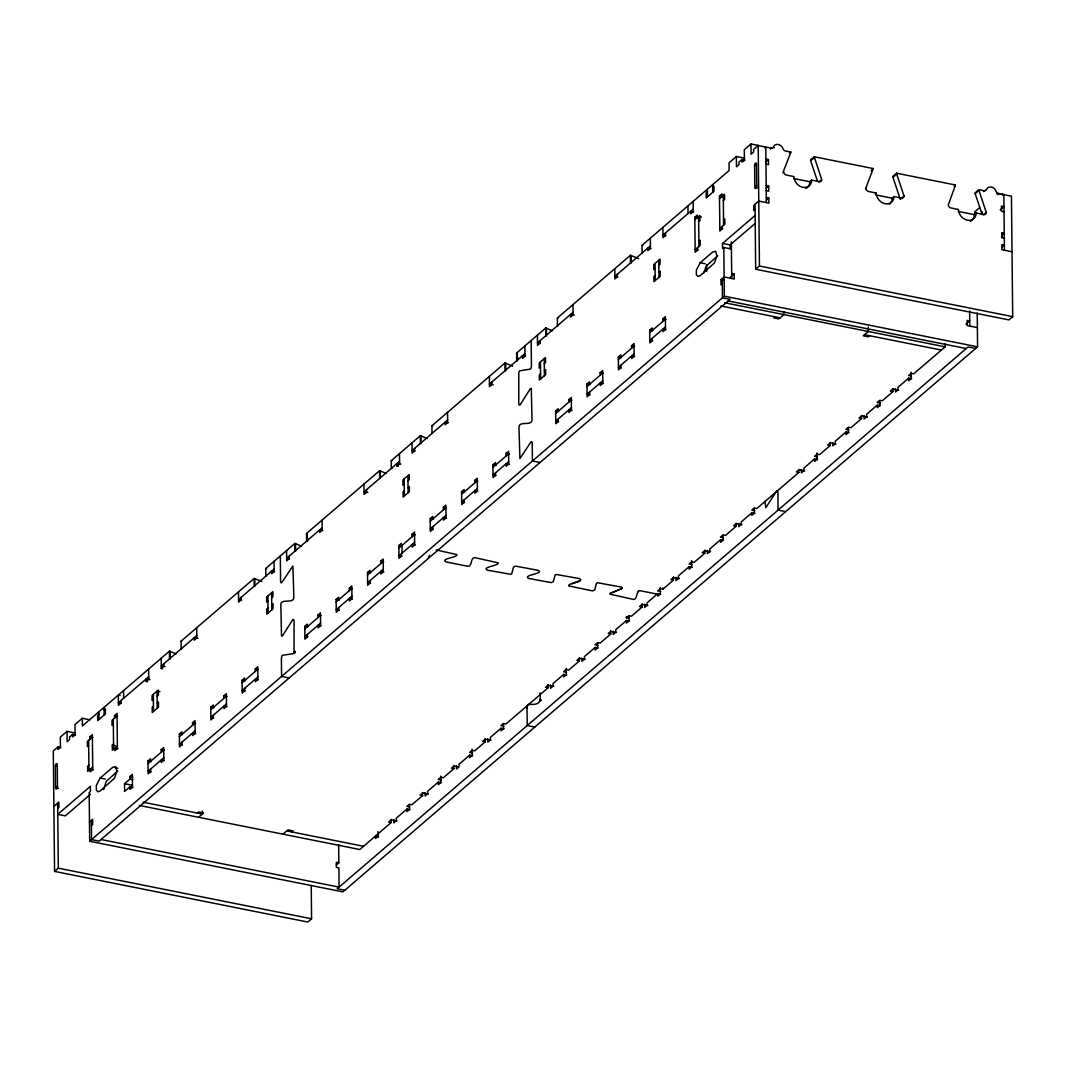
<?xml version="1.0" encoding="UTF-8"?>
<svg xmlns="http://www.w3.org/2000/svg" width="1066" height="1066" viewBox="0 0 1066 1066"><rect width="100%" height="100%" fill="white"/><g stroke="black" fill="none" stroke-linecap="round" stroke-linejoin="round"><path stroke-width="1.5" d="M527.044 707.997A2.825 1.146 -78.7 0 1 528.283 704.36C539.809 705.066 541.128 702.427 539.969 692.753M539.849 700.788L540.902 700.429L540.036 699.216M103.642 789.573L106.227 781.351L117.793 770.958M703.72 273.029L706.252 266.034L717.818 255.64M429.625 555.279L428.265 557.558M289.179 677.949L281.584 676.43L281.397 658.855A2.825 1.146 -78.7 0 1 282.623 655.244L293.15 653.738L294.029 652.232L294.083 621.052L293.696 619.559L292.79 619.559L282.423 636.016L281.531 636.029L280.838 605.475C280.052 597.293 294.602 604.888 293.816 596.693L292.923 565.993L281.637 582.769A2.825 1.146 -78.7 0 1 280.585 581.13L280.318 555.959M782.844 172.799L790.692 152.784A2.825 2.292 49.3 0 0 790.799 152.065L785.455 150.999A2.825 2.292 49.3 0 1 783.417 149.56L782.324 147.321A5.65 4.584 49.3 0 0 774.196 145.696L773.143 147.508A2.825 2.292 49.3 0 1 771.131 148.134L770.505 148.68M865.579 188.829L872.961 169.227A2.825 2.292 49.3 0 0 873.054 168.521L814.304 156.769L810.546 160.007A2.825 2.292 49.3 0 0 810.653 160.753L817.475 181.233M900.264 199.262L892.922 177.209A2.825 2.292 49.3 0 1 892.802 176.45L896.573 173.212L955.323 184.964A2.825 2.292 49.3 0 1 955.229 185.671L948.314 204.872A2.825 2.292 49.3 0 0 950.872 207.95L958.467 209.469A9.887 8.022 49.3 0 0 967.422 220.209A9.887 8.022 49.3 0 0 976.19 213.013L983.785 214.532A2.825 2.292 49.3 0 0 986.29 212.467L978.948 190.414A2.825 2.292 49.3 0 1 978.828 189.668L984.171 190.734A2.825 2.292 49.3 0 0 986.543 189.495A5.65 4.584 49.3 0 1 991.287 187.043A5.65 4.584 49.3 0 1 996.097 191.414A2.825 2.292 49.3 0 0 998.496 193.599L1011.434 196.184L1012.7 316.655L1008.942 319.893L755.687 269.258L755.008 204.326M658.615 594.402L641.665 591.017C634.683 588.725 638.987 601.384 632.005 599.092L610.005 594.162A2.825 1.186 -0.6 0 1 610.338 593.349L621.585 588.712A2.825 1.186 -0.6 0 0 621.784 587.179L597.76 582.769A2.825 1.186 -0.6 0 0 596.44 583.382L594.681 589.924L592.576 590.897L568.644 585.887A2.825 1.186 -0.6 0 1 568.977 585.074C569.297 583.169 585.54 581.49 579.411 578.572L556.399 574.507A2.825 1.186 -0.6 0 0 555.08 575.12L553.321 581.65L551.202 582.622L528.803 578.465C521.594 574.934 545.259 573.814 538.05 570.297L515.638 566.139L513.532 567.112L511.773 573.641A2.825 1.186 -0.6 0 1 510.454 574.254L487.442 570.19C481.392 567.365 497.062 565.606 497.489 563.901A2.825 1.186 -0.6 0 0 498.208 562.875L476.209 557.931C469.227 555.639 473.531 568.311 466.548 566.019L446.068 561.915C439.952 558.997 456.195 557.318 456.515 555.413A2.825 1.186 -0.6 0 0 456.848 554.6L436.127 549.923M100.164 778.06L96.313 785.442L96.366 790.159L97.992 791.798L100.297 790.879L114.368 778.327L116.887 771.331L115.674 766.627L112.703 767.28L100.164 778.06L105.228 779.073M700.189 262.742L696.338 270.138L696.391 274.855L698.017 276.48L700.322 275.561L714.393 263.022L716.912 256.013L715.699 251.309L712.728 251.976L700.189 262.742L705.252 263.755M74.633 732.888L67.038 731.369L60.322 737.126L60.429 747.386L57.924 749.545L57.897 746.973L60.935 747.586M89.877 719.803L82.282 718.284L74.953 724.56L75.073 734.82L72.555 736.966L72.528 734.407L75.566 735.02M744.001 160.979L743.961 158.048L736.366 156.529L729.051 162.818L729.131 170.507L642.038 245.3L642.118 252.988M758.592 145.482L750.997 143.963L744.295 149.733L744.401 159.98L741.896 162.139L741.869 159.567L744.907 160.18M57.897 746.973L53.3 750.93L54.566 871.402L307.808 922.037L311.578 918.799L311.232 885.5M72.528 734.407L69.623 736.912L69.65 739.471L67.145 741.63L67.038 731.369M176.236 653.951L170.12 651.366A2.825 1.186 -0.6 0 0 169.441 651.179L82.362 725.973L82.282 718.284M181.74 648.954A2.825 1.186 -0.6 0 1 181.167 648.874L181.087 641.172L254.121 578.452A2.825 1.186 -0.6 0 1 254.801 578.638L261.823 581.61M265.847 576.146L265.767 568.458L294.869 543.46A2.838 1.199 -0.6 0 1 295.535 543.647L301.665 546.232M307.301 534.839L307.368 541.248A2.825 1.186 -0.6 0 1 306.595 541.155L306.515 533.466L379.549 470.732A2.825 1.186 -0.6 0 1 380.229 470.919L386.345 473.504M391.848 468.507A2.825 1.186 -0.6 0 1 391.275 468.427L391.195 460.739L420.297 435.741A2.838 1.199 -0.6 0 1 420.963 435.927L427.093 438.512M432.023 433.436L431.943 425.747L504.978 363.013A2.825 1.186 -0.6 0 1 505.644 363.213L512.666 366.171M517.41 354.392L517.476 360.801A2.825 1.186 -0.6 0 1 516.704 360.708L516.624 353.019L545.712 328.022A2.838 1.199 -0.6 0 1 546.392 328.221L552.521 330.793M558.024 325.796A2.825 1.186 -0.6 0 1 557.438 325.716L557.358 318.028L630.406 255.294A2.825 1.186 -0.6 0 1 631.072 255.494L638.734 258.718M741.869 159.567L738.951 162.072L738.978 164.63L736.473 166.789L736.366 156.529M771.131 148.134L758.192 145.549L753.595 149.507L753.622 152.065L751.104 154.224L750.997 143.963M98.898 714.353L97.646 715.433L97.699 720.549L105.427 713.914L105.374 708.783L104.122 709.863M707.411 191.747L706.158 192.813L706.212 197.943L713.953 191.307L713.9 186.177L712.648 187.256M148.707 676.75L118.393 702.787L121.284 703.36M196.784 635.456L161.246 665.984L165.043 666.636M274.122 569.031L238.597 599.558L241.636 600.158M322.212 527.737L286.674 558.264L289.566 558.837M399.55 461.311L364.012 491.839L366.904 492.412M447.627 420.017L412.102 450.545L414.994 451.118M524.978 353.592L489.441 384.12L493.238 384.773M573.055 312.311L537.517 342.826L540.409 343.399M650.407 245.873L614.869 276.4L617.907 277M693.26 209.069L662.945 235.106L665.837 235.679M764.842 147.881L765.788 147.068L766.361 202.607M147.494 681.72L146.215 681.467L148.734 679.308L148.627 669.062M162.538 668.795L161.272 668.542L163.778 666.383L163.751 663.825M366.531 489.68L366.557 492.239L364.039 494.397L363.932 484.151M398.338 466.282L397.072 466.029L399.577 463.883L399.47 453.623M55.365 766.401L57.244 764.788A2.119 0.866 -78.7 0 0 56.285 763.669A2.119 0.866 -78.7 0 0 55.365 766.401L55.579 787.761A2.119 0.866 -78.7 0 0 56.551 788.88A2.119 0.866 -78.7 0 0 57.471 786.148L57.244 764.788M89.877 739.338L89.85 736.779L92.356 734.621L92.729 769.652L90.224 771.811L90.197 769.252L93.235 769.852M114.542 718.151L114.515 715.592L117.033 713.434L117.393 748.465L114.888 750.624L114.862 748.065L117.9 748.665M697.67 247.539L697.697 250.097L695.179 252.256L694.819 217.224L697.324 215.066L697.351 217.624M722.335 226.352L722.362 228.91L719.856 231.069L719.483 196.037L721.988 193.879L722.015 196.437M754.608 165.87L756.487 164.257A2.119 0.866 -78.7 0 0 755.528 163.138A2.119 0.866 -78.7 0 0 754.608 165.87L754.821 187.23A2.119 0.866 -78.7 0 0 755.794 188.349A2.119 0.866 -78.7 0 0 756.713 185.617L756.487 164.257M92.382 737.179L87.372 741.496L87.425 746.626L88.678 745.547M117.06 716.006L112.037 720.31L112.09 725.44L113.342 724.36M694.845 219.783L699.856 215.479L699.922 220.595L698.656 221.675M719.51 198.596L724.534 194.292L724.587 199.409L723.334 200.488M765.934 161.699L768.439 159.54L765.908 159.034M153.371 699.469L152.118 700.549L152.065 695.418L158.328 690.035L158.394 695.165L157.128 696.231M267.926 601.091L266.673 602.157L266.62 597.04L272.883 591.657L272.936 596.773L271.683 597.853M404.214 484.031L402.961 485.11L402.908 479.98L409.184 474.597L409.237 479.727L407.985 480.806M540.515 366.984L539.263 368.05L539.209 362.933L545.472 357.55L545.539 362.667L544.273 363.746M655.07 268.592L653.818 269.671L653.764 264.541L660.027 259.158L660.081 264.288L658.828 265.367M789.533 153.144L790.799 152.065M57.471 786.148L55.579 787.761L58.617 788.374M756.713 185.617L754.821 187.23L757.726 187.816M153.437 706.305L152.185 707.384L152.238 712.501L158.514 707.118L158.461 702.001L157.208 703.067M267.992 607.926L266.74 608.992L266.793 614.123L273.069 608.739L273.016 603.609L271.763 604.688M404.294 490.866L403.041 491.946L403.095 497.076L409.357 491.692L409.304 486.562L408.051 487.642M540.582 373.82L539.329 374.886L539.383 380.016L545.659 374.632L545.605 369.502L544.353 370.582M655.137 275.428L653.884 276.507L653.938 281.637L660.214 276.254L660.16 271.124L658.908 272.203M88.878 765.201L87.625 766.267L87.678 771.398L92.702 767.094M117.367 745.907L112.356 750.211L112.303 745.094L113.556 744.015M698.87 241.329L700.122 240.25L700.175 245.38L695.152 249.684L698.057 250.27M723.534 220.142L724.787 219.063L724.84 224.193L719.83 228.497L722.721 229.083M766.214 188.176L768.719 186.03L766.188 185.524M53.886 806.469L58.897 802.152L58.95 807.282L57.697 808.361M811.599 159.953L814.424 157.528A2.825 2.292 49.3 0 1 814.304 156.769M755.061 209.456L753.809 210.522L753.755 205.405L758.765 201.088L768.906 203.113L768.839 197.983L766.307 197.476M766.334 200.141L768.839 197.983M731.423 249.004L723.814 247.485L722.561 248.565L722.508 243.434L755.128 215.425M90.437 794.317L65.359 815.863L57.764 814.344L90.37 786.335L90.423 791.465L89.171 792.544L89.677 841.247L342.932 891.869L977.575 346.823L977.229 312.858M730.157 248.804L730.103 244.953L755.194 223.407M805.843 188.442A9.887 8.022 49.3 0 0 809.787 181.726L811.666 180.114L819.261 181.633A2.825 2.292 49.3 0 0 821.766 179.581L814.424 157.528M818.795 182.046L821.3 179.981M129.919 786.855L124.589 791.425L124.509 783.737L129.839 779.166L129.812 776.594L132.331 774.449L132.464 787.254L129.945 789.413L129.919 786.855L132.957 787.454M150.626 769.079L150.652 771.637L148.134 773.796L148.001 760.977L150.506 758.819L150.533 761.39M161.206 752.236L161.179 749.665L163.684 747.519L163.818 760.325L161.312 762.483L161.286 759.925L164.324 760.524M181.98 742.149L182.006 744.708L179.488 746.866L179.355 734.048L181.873 731.889L181.9 734.461M192.56 725.306L192.533 722.735L195.038 720.589L195.171 733.395L192.666 735.553L192.64 732.995L195.678 733.595M213.333 715.219L213.36 717.778L210.855 719.936L210.722 707.118L213.227 704.959L213.253 707.531M223.913 698.377L223.887 695.805L226.392 693.66L226.525 706.478L224.02 708.623L223.993 706.065L227.031 706.665M244.687 688.29L244.714 690.848L242.209 693.007L242.075 680.188L244.58 678.029L244.607 680.601M255.267 671.447L255.24 668.875L257.745 666.73L257.879 679.548L255.374 681.694L255.347 679.135L258.385 679.735M307.394 634.43L307.421 636.988L304.916 639.147L304.783 626.328L307.288 624.183L307.314 626.741M317.974 617.587L317.948 615.015L320.466 612.87L320.599 625.689L318.094 627.834L318.068 625.276L321.106 625.875M338.761 607.5L338.788 610.058L336.27 612.217L336.136 599.398L338.655 597.253L338.682 599.812M349.342 590.657L349.315 588.086L351.82 585.94L351.953 598.759L349.448 600.904L349.421 598.346L352.46 598.959M370.115 580.57L370.142 583.129L367.637 585.287L367.504 572.469L370.009 570.323L370.035 572.882M380.695 563.727L380.669 561.156L383.174 559.01L383.307 571.829L380.802 573.974L380.775 571.416L383.813 572.029M401.469 553.64L401.496 556.199L398.99 558.357L398.857 545.539L401.362 543.394L401.389 545.952M412.049 536.798L412.022 534.226L414.527 532.081L414.661 544.899L412.156 547.045L412.129 544.486L415.167 545.099M432.823 526.711L432.849 529.282L430.344 531.428L430.211 518.609L432.716 516.464L432.743 519.022M443.403 509.868L443.376 507.309L445.881 505.151L446.028 517.969L443.509 520.115L443.483 517.556L446.521 518.169M464.176 499.781L464.203 502.353L461.698 504.498L461.565 491.679L464.07 489.534L464.096 492.092M474.756 482.938L474.73 480.38L477.248 478.221L477.381 491.04L474.863 493.185L474.836 490.626L477.888 491.239M495.543 472.851L495.57 475.423L493.052 477.568L492.918 464.749L495.437 462.604L495.463 465.162M506.123 456.008L506.097 453.45L508.602 451.291L508.735 464.11L506.23 466.255L506.203 463.697L509.242 464.31M558.251 418.991L558.278 421.563L555.772 423.708L555.639 410.89L558.144 408.744L558.171 411.303M568.831 402.149L568.804 399.59L571.309 397.431L571.443 410.25L568.938 412.395L568.911 409.837L571.949 410.45M589.605 392.061L589.631 394.633L587.126 396.779L586.993 383.96L589.498 381.815L589.525 384.373M600.185 375.219L600.158 372.66L602.663 370.502L602.796 383.32L600.291 385.479L600.265 382.907L603.303 383.52M620.958 365.132L620.985 367.703L618.48 369.849L618.347 357.03L620.852 354.885L620.878 357.443M631.538 348.289L631.512 345.73L634.03 343.572L634.163 356.39L631.645 358.549L631.618 355.977L634.656 356.59M652.325 338.202L652.352 340.774L649.834 342.919L649.7 330.114L652.205 327.955L652.232 330.513M662.905 321.359L662.879 318.801L665.384 316.642L665.517 329.461L663.012 331.619L662.985 329.048L666.023 329.661M148.027 763.536L163.711 750.078M179.381 736.606L195.065 723.148M210.748 709.69L226.418 696.218M242.102 682.76L257.772 669.288M304.809 628.9L320.493 615.428M336.163 601.97L351.847 588.499M367.53 575.04L383.2 561.569M398.884 548.111L414.554 534.639M430.238 521.181L445.921 507.709M461.591 494.251L477.275 480.779M492.945 467.321L508.629 453.85M555.666 413.461L571.336 399.99M587.02 386.532L602.69 373.06M618.373 359.602L634.057 346.13M649.727 332.672L665.411 319.2M163.791 757.766L148.107 771.238L150.999 771.811M195.145 730.836L179.461 744.308L182.366 744.881M226.498 703.906L210.828 717.378L213.72 717.951M257.852 676.977L242.182 690.448L245.073 691.021M320.573 623.117L304.889 636.589L307.781 637.162M351.927 596.187L336.243 609.659L339.148 610.232M383.28 569.257L367.61 582.729L370.502 583.302M414.634 542.327L398.964 555.799L401.855 556.372M446.001 515.398L430.318 528.869L433.209 529.442M477.355 488.468L461.671 501.939L464.563 502.512M508.709 461.538L493.025 475.01L495.93 475.583M571.416 407.678L555.746 421.15L558.637 421.723M602.77 380.749L587.1 394.22L589.991 394.793M634.137 353.819L618.453 367.29L621.345 367.863M665.49 326.902L649.807 340.36L652.698 340.933M89.477 822.019L92.609 819.328L92.662 824.444L91.409 825.524M722.295 283.703L721.042 284.782L720.989 279.652L724.134 276.96L734.261 278.986L734.207 273.869L731.676 273.362M730.437 277.093L734.207 273.869M54.566 871.402L58.324 868.177L57.644 803.231M89.677 841.247L724.334 296.188L723.814 247.485M755.687 269.258L759.445 266.034L758.192 145.549M872.121 169.321L873.054 168.521M871.082 170.84L872.015 170.04M892.922 177.209L895.746 174.784M875.253 193.825L876.199 193.026A9.887 8.022 49.3 0 0 885.153 203.766A9.887 8.022 49.3 0 0 893.921 196.57L901.53 198.089A2.825 2.292 49.3 0 0 904.035 196.024L896.679 173.971A2.825 2.292 49.3 0 1 896.573 173.212M889.51 204.006A9.887 8.022 49.3 0 0 892.042 198.183L893.921 196.57M900.583 198.889L901.53 198.089M900.743 198.849L904.035 196.024M197.25 813.038L198.516 811.959L203.579 812.972L198.556 817.289M775.049 316.815L773.796 317.895L778.86 318.907L783.87 314.603L783.843 311.525M954.376 185.777L955.323 184.964M954.283 186.483L955.229 185.671M978.828 189.668L975.07 192.893A2.825 2.292 49.3 0 0 975.177 193.652L982.013 214.133M975.177 193.652L978.002 191.227M979.587 207.737L974.697 211.934L974.737 214.999M997.243 194.678L998.496 193.599M972.498 219.769A9.887 8.022 49.3 0 0 974.311 214.626L976.19 213.013M1002.906 195.478L1003.839 194.665L1004.425 250.204M983.478 214.892L986.29 212.467M1000.201 209.855L1003.972 206.631L1001.427 206.124L1001.494 211.241L1004.025 211.748M282.97 834.158L287.993 829.854L293.057 830.867L291.804 831.946M869.59 335.723L868.337 336.803L863.273 335.79L868.297 331.473L868.244 327.075M1001.867 247.232L1004.372 245.073L1001.84 244.567L1001.893 249.697L1012.02 251.723M336.336 864.926L338.841 862.767L338.655 844.538M965.969 324.184L969.727 320.946L967.195 320.44L967.248 325.57L977.375 327.595M629.3 618.44L626.408 617.867L628.913 615.708L631.445 616.215L642.105 607.06L642.078 603.862M391.222 819.421L391.262 822.499L359.788 849.522L139.34 805.443M409.97 809.64L406.932 809.027L396.272 818.195L396.299 820.753L393.794 822.912L393.754 819.701M422.576 792.491L422.616 795.569L411.956 804.723L409.424 804.217L406.906 806.376L409.81 806.949M441.324 782.711L438.286 782.111L427.626 791.265L427.653 793.824L425.147 795.982L425.107 792.771M453.929 765.561L453.969 768.639L443.309 777.794L440.778 777.287L438.273 779.446L441.164 780.019M472.691 755.781L469.64 755.181L458.98 764.335L459.006 766.894L456.501 769.052L456.475 765.841M485.296 738.631L485.323 741.709L474.663 750.864L472.131 750.357L469.626 752.516L472.518 753.089M504.045 728.851L501.007 728.251L490.347 737.405L490.373 739.964L487.855 742.123L487.828 738.911M548.004 684.772L548.031 687.85L506.017 723.934L503.485 723.428L500.98 725.586L503.872 726.159M566.752 674.991L563.714 674.392L553.054 683.546L553.081 686.104L550.576 688.263L550.536 685.052M579.358 657.842L579.398 660.92L568.738 670.074L566.206 669.568L563.687 671.727L566.579 672.3M598.106 648.061L595.068 647.462L584.408 656.616L584.435 659.174L581.929 661.333L581.889 658.122M610.711 630.912L610.751 633.99L600.091 643.144L597.56 642.638L595.041 644.797L597.946 645.37M629.46 621.132L626.422 620.532L615.762 629.686L615.788 632.245L613.283 634.403L613.256 631.192M660.827 594.202L657.789 593.602L647.129 602.756L647.155 605.315L644.637 607.473L644.61 604.262M660.654 591.51L657.762 590.937L660.267 588.778L662.799 589.285L673.459 580.131L673.432 576.933M692.18 567.272L689.142 566.672L678.482 575.827L678.509 578.385L675.991 580.544L675.964 577.332M704.786 550.123L704.813 553.201L694.153 562.355L691.621 561.849L689.116 564.007L692.007 564.58M723.534 540.342L720.496 539.742L709.836 548.897L709.863 551.455L707.358 553.614L707.318 550.402M736.14 523.193L736.18 526.271L725.506 535.425L722.975 534.919L720.469 537.077L723.361 537.664M754.888 513.412L751.85 512.813L741.19 521.967L741.216 524.525L738.711 526.684L738.671 523.473M798.86 469.333L798.887 472.411L756.873 508.495L754.342 507.989L751.823 510.148L754.728 510.734M817.609 459.553L814.571 458.953L803.897 468.107L803.924 470.666L801.419 472.824L801.392 469.626M830.214 442.417L830.241 445.481L819.581 454.636L817.049 454.129L814.544 456.288L817.435 456.874M848.962 432.623L845.924 432.023L835.264 441.177L835.291 443.736L832.773 445.894L832.746 442.696M861.568 415.487L861.595 418.552L850.935 427.719L848.403 427.213L845.898 429.358L848.789 429.944M880.316 405.693L877.278 405.093L866.618 414.248L866.645 416.806L864.14 418.965L864.1 415.767M892.922 388.557L892.962 391.622L882.288 400.789L879.756 400.283L877.251 402.428L880.143 403.015M911.67 378.776L908.632 378.163L897.972 387.318L897.998 389.876L895.493 392.035L895.453 388.837M945.076 343.545L945.116 346.836L913.655 373.86L911.124 373.353L908.605 375.499L911.51 376.085M637.801 591.657L638.587 591.204M610.338 593.349L621.585 588.712M572.069 583.755L580.224 580.437M295.255 651.313L294.189 651.686L295.135 651.872L294.029 652.232L294.789 652.925L293.843 652.738M996.657 193.079L1004.252 194.598M765.961 164.164L768.493 164.67L768.439 159.54M876.199 193.026L868.603 191.507A2.825 2.292 49.3 0 1 866.045 188.429M793.664 178.515L809.787 181.726M875.932 194.958L892.042 198.183M958.201 211.401L974.311 214.626M766.241 190.654L768.773 191.16L768.719 186.03M1004.292 238.238L1001.76 237.731L1001.707 232.601L1004.239 233.108L1002.36 234.733A2.119 0.866 -78.7 0 1 1001.44 237.465M719.483 196.037L722.521 196.637M693.793 211.841L690.741 211.228L690.781 213.8L693.286 211.641L693.18 201.381M701.508 217.131L698.603 216.545L698.923 246.459M694.819 217.224L697.857 217.824M722.508 243.434L730.103 244.953M759.445 266.034L1012.7 316.655M650.94 248.644L647.888 248.032L647.915 250.603L650.433 248.445L650.327 238.184M720.989 279.652L724.027 280.265M724.334 296.188L977.575 346.823M975.696 348.435L968.101 346.916L337.216 888.738L344.811 890.257M728.171 300.945L966.222 348.529M724.653 302.757L945.116 346.836M720.896 305.995L780.112 317.828M864.526 334.711L941.345 350.061M662.879 318.801L665.917 319.4M649.7 330.114L652.738 330.713M574.347 315.123L570.55 314.457L570.577 317.028L573.082 314.87L572.975 304.609M898.718 390.129L892.935 388.97L890.416 391.115L892.962 391.622M631.512 345.73L634.55 346.33M618.347 357.03L621.385 357.643M867.364 417.059L861.581 415.9L859.063 418.045L861.595 418.552M525.511 356.364L522.473 355.751L522.5 358.309L525.005 356.164L524.898 345.904M600.158 372.66L603.196 373.26M586.993 383.96L590.031 384.573M836.01 443.989L830.214 442.83L827.709 444.975L830.241 445.481M568.804 399.59L571.842 400.19M555.639 410.89L558.677 411.503M804.657 470.919L798.86 469.76L796.355 471.905L798.887 472.411M448.16 422.789L445.122 422.176L445.148 424.734L447.653 422.589L447.547 412.329M506.097 453.45L509.135 454.049M540.022 462.511L532.427 461.005L532.24 443.429A2.825 1.146 -78.7 0 0 530.961 441.964L519.902 458.58L519.009 427.879C518.223 419.698 532.773 427.279 531.987 419.098L531.294 388.544L530.402 388.557L520.035 405.013L519.142 405.027L518.756 403.521L518.796 372.34L519.675 370.835L530.428 369.089A2.825 1.146 -78.7 0 0 531.428 365.691L531.174 340.52M785.682 511.627L778.087 510.108L777.9 492.532A2.825 1.146 -78.7 0 0 776.621 491.08L765.788 507.749L764.908 501.193M492.918 464.749L495.957 465.362M741.936 524.765L736.153 523.619L733.648 525.765L736.18 526.271M400.843 464.136L397.045 463.47L397.072 466.029M474.73 480.38L477.768 480.979M461.565 491.679L464.603 492.292M710.582 551.695L704.799 550.549L702.281 552.694L704.813 553.201M443.376 507.309L446.414 507.909M366.557 492.239L367.823 492.492M430.211 518.609L433.249 519.222M679.229 578.625L673.432 577.479L670.927 579.624L673.459 580.131M412.022 534.226L415.06 534.839M398.857 545.539L401.895 546.152M322.745 530.508L319.693 529.895L319.72 532.454L322.238 530.308L322.132 520.048M647.875 605.555L642.078 604.409L639.573 606.554L642.105 607.06M380.669 561.156L383.707 561.769M367.504 572.469L370.542 573.082M616.508 632.484L610.725 631.325L608.22 633.484L610.751 633.99M274.655 571.789L271.617 571.189L271.643 573.748L274.149 571.589L274.042 561.342M349.315 588.086L352.353 588.698M336.136 599.398L339.175 600.011M585.154 659.414L579.371 658.255L576.866 660.414L579.398 660.92M317.948 615.015L320.999 615.628M304.783 626.328L307.821 626.941M553.8 686.344L548.017 685.185L545.499 687.343L548.031 687.85M540.022 699.696L540.968 699.882M539.956 700.229L540.902 700.429M294.029 652.232L294.989 652.419M198.076 638.281L194.279 637.615L194.305 640.173L196.81 638.028L196.704 627.767M255.24 668.875L258.278 669.488M534.826 727.065L527.23 725.546L527.044 707.971M242.075 680.188L245.113 680.801M491.093 740.204L485.296 739.044L482.791 741.203L485.323 741.709M148.734 679.308L150 679.562M149.24 679.508L146.189 678.909L146.215 681.467M223.887 695.805L226.925 696.418M159.98 691.687L157.075 691.114L157.262 708.197M210.722 707.118L213.76 707.731M120.205 695.472L118.313 695.085L118.419 705.346L120.924 703.187L120.898 700.628M458.287 766.84L453.943 765.974L451.438 768.133L453.969 768.639M192.533 722.735L195.571 723.348M114.515 715.592L117.553 716.205M179.355 734.048L182.393 734.661M428.372 794.063L422.589 792.904L420.084 795.063L422.616 795.569M161.179 749.665L164.217 750.277M89.85 736.779L92.889 737.379M112.303 745.094L115.341 745.694M148.001 760.977L151.039 761.59M397.018 820.993L391.235 819.834L388.717 821.993L391.262 822.499M115.235 767.787L117.766 768.293M129.812 776.594L132.85 777.207M129.839 779.166L132.877 779.766M124.509 783.737L132.117 785.256M378.617 836.57L375.578 835.957L375.605 838.529L378.11 836.37L378.057 831.56M143.111 802.218L202.327 814.051L202.287 811.119M286.741 830.934L363.559 846.284M338.841 862.767L336.31 862.261L336.363 867.391L338.895 867.897L339.095 887.125L101.043 839.528M58.324 868.177L311.578 918.799M982.079 211.508L982.106 214.439M969.62 311.005L969.78 326.076M911.097 372.167L911.163 378.577L908.658 380.722L908.632 378.163M879.756 400.696L879.81 405.506L877.305 407.652L877.278 405.093M848.403 427.626L848.456 432.436L845.951 434.582L845.924 432.023M817.036 452.957L817.102 459.366L814.597 461.511L814.571 458.953M754.342 508.415L754.382 513.212L751.876 515.371L751.85 512.813M731.343 241.862L731.729 278.479M723.281 195.371L723.587 225.272M722.242 278.586L722.455 297.8L730.05 299.319L99.165 841.141L91.556 839.622L91.356 820.407M722.975 535.345L723.028 540.142L720.523 542.301L720.496 539.742M712.621 184.684L712.701 192.373M707.384 189.175L707.478 196.864M706.691 264.635L706.758 271.23M687.956 205.871L688.036 213.56M691.607 560.663L691.674 567.072L689.169 569.231L689.142 566.672M665.451 232.948L665.477 235.519L662.972 237.665L662.865 227.418M662.785 588.006L662.799 589.285M658.775 260.237L658.961 277.333M660.254 587.499L660.32 594.002L657.815 596.16L657.789 593.602M655.017 263.475L655.19 280.558M631.072 255.494L631.139 261.25M630.406 255.294L630.486 262.982A2.825 1.186 -0.6 0 1 631.152 263.182M628.913 616.135L628.967 620.932L626.448 623.09L626.422 620.532M626.395 616.588L626.408 617.867M617.374 274.242L617.401 276.814L614.895 278.959L614.789 268.712M597.56 643.065L597.613 647.861L595.095 650.02L595.068 647.462M566.179 668.382L566.246 674.791L563.741 676.95L563.714 674.392M546.392 328.221L546.458 334.617M545.712 328.022L545.805 335.71A2.838 1.199 -0.6 0 1 546.472 335.91M544.22 358.616L544.406 375.712M540.462 361.854L540.635 378.936M540.036 340.667L540.062 343.239L537.544 345.384L537.437 335.137M505.644 363.213L505.71 369.609M504.978 363.013L505.057 370.702A2.825 1.186 -0.6 0 1 505.724 370.901M503.485 723.854L503.538 728.651L501.033 730.81L501.007 728.251M491.946 381.961L491.972 384.52L489.467 386.678L489.361 376.431M472.118 749.171L472.185 755.581L469.666 757.739L469.64 755.181M440.764 776.101L440.831 782.511L438.313 784.669L438.286 782.111M420.963 435.927L421.03 441.697M420.297 435.741L420.377 443.429A2.838 1.199 -0.6 0 1 421.043 443.629M414.607 448.386L414.634 450.958L412.129 453.103L412.009 442.856M407.932 475.676L408.105 492.759M409.424 804.63L409.464 809.44L406.959 811.599L406.932 809.027M404.161 478.9L404.347 495.996M401.989 545.432L402.069 553.121M380.229 470.919L380.282 476.689M379.549 470.732L379.629 478.421A2.825 1.186 -0.6 0 1 379.989 478.514M377.764 834.372L377.79 837.45M295.535 543.647L295.602 550.056M294.869 543.46L294.949 551.149A2.838 1.199 -0.6 0 1 295.615 551.335M289.179 556.106L289.206 558.664L286.701 560.823L286.594 550.576M271.63 592.723L271.817 609.819M267.872 595.961L268.046 613.043M254.801 578.638L254.867 585.047M254.121 578.452L254.201 586.14A2.825 1.186 -0.6 0 1 254.881 586.327M241.103 597.4L241.129 599.958L238.624 602.117L238.504 591.857M170.12 651.366L170.174 657.136M169.441 651.179L169.521 658.868A2.825 1.186 -0.6 0 1 170.2 659.055M161.166 658.295L161.272 668.542M153.317 694.339L153.491 711.435M123.536 690.608L123.616 698.297M113.289 719.23L113.609 749.145M104.095 707.304L104.175 714.993M98.872 711.795L98.951 719.483M88.625 740.417L88.944 770.318M432.716 425.84A2.825 1.186 -0.6 0 1 431.943 425.747M642.825 245.393A2.812 1.186 -0.6 0 1 642.038 245.3M558.144 318.121A2.825 1.186 -0.6 0 1 557.358 318.028M517.396 353.113A2.825 1.186 -0.6 0 1 516.624 353.019M391.968 460.832A2.825 1.186 -0.6 0 1 391.195 460.739M181.66 641.266A2.825 1.186 -0.6 0 1 181.087 641.172M307.288 533.56A2.825 1.186 -0.6 0 1 306.515 533.466M266.54 568.551A2.825 1.186 -0.6 0 1 265.767 568.458M783.777 171.986A2.825 2.292 49.3 0 0 786.335 175.051L793.93 176.57A9.887 8.022 49.3 0 0 802.898 187.323A9.887 8.022 49.3 0 0 811.666 180.114M770.438 148.934A5.65 4.584 49.3 0 1 774.476 147.681M983.478 191.52A5.65 4.584 49.3 0 1 986.023 190.201M971.512 220.649A9.887 8.022 49.3 0 1 970.366 221.328"/></g></svg>
